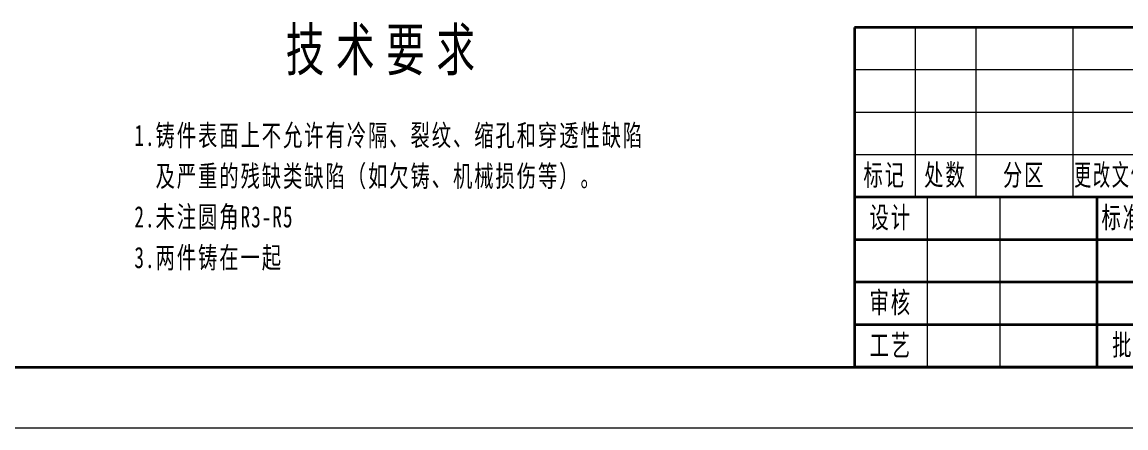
# Model space of a CAD drawing. Header units: millimetres. Extents: x -275 to 145, y -116 to 181.
# Drawn here: x -182.1 to -0.1, y -116.3 to -49.4 of the extents above; entities that cross this region are included whole.
import ezdxf
from ezdxf.enums import TextEntityAlignment as Align

# ---------------------------------------------------------------- set-up
doc = ezdxf.new("R2010")
doc.units = ezdxf.units.MM
for name, color, linetype, lineweight in [('尺寸线层', 3, 'Continuous', 18), ('粗实线层', 7, 'Continuous', 35), ('细实线层', 7, 'Continuous', 18)]:
    doc.layers.add(name, color=color, linetype=linetype, lineweight=lineweight)
doc.styles.add('TitleStyle', font='', dxfattribs={"width": 0.667})
doc.styles.add('标准', font='', dxfattribs={"width": 0.667})
doc.styles.get('TitleStyle').set_extended_font_data('宋体')
doc.styles.get('标准').set_extended_font_data('宋体')

# ---------------------------------------------------------------- blocks, each defined once
blk = doc.blocks.new('$CAXA_TITLE_151E506F$')
at = {"layer": '粗实线层'}
for p, q in [((-1.192092895507812e-07, 56), (-180.0000001192093, 56)), ((-180.0000001192093, 56), (-180.0000001192093, 0)), ((-100.0000001192093, 56), (-100.0000001192093, 1.4210854715202e-14)), ((-50.00000011920929, 56), (-50.00000011920929, 2.842170943040401e-14)), ((-1.192092895507812e-07, 0), (-1.192092895507812e-07, 56)), ((-1.192092895507812e-07, 39.00000000000001), (-50.00000011920929, 39.00000000000001)), ((-50.00000011920929, 28), (-180.0000001192093, 28)), ((-140.0000001192093, 28), (-140.0000001192093, 0)), ((-74.00000011920929, 28), (-74.00000011920929, 9)), ((-62.00000011920929, 28), (-62.00000011920929, 9)), ((-100.0000001192093, 21), (-180.0000001192093, 21)), ((-1.192092895507812e-07, 21.00000000000001), (-50.00000011920929, 21.00000000000001)), ((-100.0000001192093, 14), (-180.0000001192093, 14)), ((0, 9), (-100.0000001192093, 9)), ((-100.0000001192093, 7), (-180.0000001192093, 7)), ((-1.192092895507812e-07, 0), (-180.0000001192093, 0))]:
    blk.add_line(p, q, dxfattribs=at)
at = {"layer": '细实线层'}
for p, q in [((-170.0000001192093, 56), (-170.0000001192093, 28)), ((-160.0000001192093, 56), (-160.0000001192093, 28)), ((-144.0000001192093, 56), (-144.0000001192093, 28)), ((-128.0000001192093, 56), (-128.0000001192093, 0)), ((-116.0000001192093, 56), (-116.0000001192093, 0)), ((-100.0000001192093, 49), (-180.0000001192093, 49)), ((-100.0000001192093, 42), (-180.0000001192093, 42)), ((-100.0000001192093, 35), (-180.0000001192093, 35)), ((-168.0000001192093, 28), (-168.0000001192093, 0)), ((-156.0000001192093, 28), (-156.0000001192093, 0)), ((-50.00000011920929, 18), (-100.0000001192093, 18)), ((-93.50000011920929, 18), (-93.50000011920929, 9)), ((-87.00000011920929, 18), (-87.00000011920929, 9)), ((-80.50000011920929, 18), (-80.50000011920929, 9))]:
    blk.add_line(p, q, dxfattribs=at)
at = {"layer": '尺寸线层', "char_height": 3.5, "attachment_point": 5, "line_spacing_factor": 0.9631078940461907, "style": '标准'}
for s, insert, width in [('\\T1.1;标记', (-175.0000001192093, 31.5), 17.99999999999999), ('\\T1.1;处数', (-165.0000001192093, 31.5), 18.00000000000001), ('\\T1.1;分区', (-152.0000001192093, 31.5), 29.99999999999997), ('\\T1.1;{\\W0.592404;更改文件号}', (-136.0000001192093, 31.5), 30.00000000000001), ('\\T1.1;签名', (-122.0000001192093, 31.5), 22), ('\\T1.1;{\\W0.605422;年、月、日}', (-108.0000001192093, 31.5), 29.99999999999997), ('\\T1.1;设计', (-174.0000001192093, 24.5), 21.99999999999996), ('\\T1.1;标准化', (-134.0000001192093, 24.5), 22), ('\\T1.1;阶段标记', (-87.00000011920929, 23), 50), ('\\T1.1;重量', (-68.00000011920929, 23), 21.99999999999997), ('\\T1.1;比例', (-56.00000011920929, 23), 22), ('\\T1.1;审核', (-174.0000001192093, 10.5), 21.99999999999999), ('\\T1.1;工艺', (-174.0000001192093, 3.5), 22), ('\\T1.1;批准', (-134.0000001192093, 3.5), 22), ('\\T1.1;共', (-95.00000011920929, 4.5), 7.999999999999972), ('\\T1.1;张', (-81.00000011920929, 4.5), 7.999999999999972), ('\\T1.1;第', (-69.00000011920929, 4.5), 7.999999999999972), ('\\T1.1;张', (-55.00000011920929, 4.5), 7.999999999999972)]:
    blk.add_mtext(s, dxfattribs=dict(at, insert=insert, width=width))
at = {"layer": '尺寸线层', "style": '标准'}
for tag, height, width, p in [('标记C', 3.633414436334144, 0.664996, (-175.0000001192093, 52.50000000000001)), ('处数C', 3.633414436334144, 0.664996, (-165.0000001192093, 52.50000000000001)), ('分区C', 3.633414436334144, 0.667, (-152.0000001192093, 52.50000000000001)), ('更改文件号C', 3.633414436334144, 0.498314, (-136.0000001192093, 52.50000000000001)), ('更改签名C', 3.633414436334144, 0.447537, (-122.0000001192093, 52.50000000000001)), ('更改日期C', 3.633414436334144, 0.610278, (-108.0000001192093, 52.50000000000001)), ('单位名称', 5.19059205190592, 0.667, (-25.00000011920929, 47.50000000000001)), ('标记B', 3.633414436334144, 0.664996, (-175.0000001192093, 45.50000000000001)), ('处数B', 3.633414436334144, 0.664996, (-165.0000001192093, 45.50000000000001)), ('分区B', 3.633414436334144, 0.667, (-152.0000001192093, 45.50000000000001)), ('更改文件号B', 3.633414436334144, 0.498314, (-136.0000001192093, 45.50000000000001)), ('更改签名B', 3.633414436334144, 0.447537, (-122.0000001192093, 45.50000000000001)), ('更改日期B', 3.633414436334144, 0.610278, (-108.0000001192093, 45.50000000000001)), ('材料名称', 5.19059205190592, 0.667, (-75.00000011920928, 42.00000000000001)), ('标记A', 3.633414436334144, 0.664996, (-175.0000001192093, 38.5)), ('处数A', 3.633414436334144, 0.664996, (-165.0000001192093, 38.5)), ('分区A', 3.633414436334144, 0.667, (-152.0000001192093, 38.5)), ('更改文件号A', 3.633414436334144, 0.498314, (-136.0000001192093, 38.5)), ('更改签名A', 3.633414436334144, 0.447537, (-122.0000001192093, 38.5)), ('更改日期A', 3.633414436334144, 0.610278, (-108.0000001192093, 38.5)), ('图纸名称', 5.19059205190592, 0.667, (-25.00000011920929, 30.00000000000001)), ('设计', 3.633414436334144, 0.667, (-162.0000001192093, 24.5)), ('设计日期', 3.633414436334144, 0.667, (-148.0000001192093, 24.5)), ('标准化', 3.633414436334144, 0.667, (-122.0000001192093, 24.5)), ('标准化日期', 3.633414436334144, 0.554163, (-108.0000001192093, 24.5)), ('图纸编号', 5.19059205190592, 0.667, (-25.00000011920929, 15.00000000000001)), ('阶段标记S', 3.633414436334144, 0.223769, (-96.74999821186066, 13.50000000000001)), ('阶段标记A', 3.633414436334144, 0.223769, (-90.24999821186066, 13.50000000000001)), ('阶段标记B', 3.633414436334144, 0.223769, (-83.74999821186066, 13.50000000000001)), ('阶段标记C', 3.633414436334144, 0.223769, (-77.24999821186064, 13.50000000000001)), ('重量', 3.633414436334144, 0.667, (-68.00000011920928, 13.5)), ('图纸比例', 3.633414436334144, 0.510551, (-56.00000011920926, 13.5)), ('审核', 3.633414436334144, 0.667, (-162.0000001192093, 10.5)), ('审核日期', 3.633414436334144, 0.667, (-148.0000001192093, 10.5)), ('工艺', 3.633414436334144, 0.667, (-162.0000001192093, 3.5)), ('工艺日期', 3.633414436334144, 0.667, (-148.0000001192093, 3.5)), ('批准', 3.633414436334144, 0.667, (-122.0000001192093, 3.5)), ('批准日期', 3.633414436334144, 0.667, (-108.0000001192093, 3.5)), ('页数', 3.633414436334144, 0.667, (-88.00000011920929, 4.5)), ('页码', 3.633414436334144, 0.667, (-62.00000011920928, 4.5)), ('投影符号', 3.633414436334144, 0.667, (-25.00000011920929, 4.5))]:
    blk.add_attdef(tag, text='', height=height, dxfattribs=dict(at, width=width)).set_placement(p, align=Align.MIDDLE_CENTER)
blk = doc.blocks.new('$CAXA_FRAME_13B17AC1$')
at = {"layer": '粗实线层'}
blk.add_line((-200, -138.5), (200.0000000000001, -138.5), dxfattribs=at)
at = {"layer": '细实线层'}
blk.add_line((-210, -148.5), (210, -148.5), dxfattribs=at)
blk = doc.blocks.new('*X4')
at = {"layer": '尺寸线层', "color": 0, "linetype": 'Continuous', "lineweight": -2, "line_spacing_factor": 1.150569886022795}
for s, insert, char_height, width, attachment_point, style in [('\\T1.3;技术要求', (41.51648861111112, 0), 7, 173.5280898876404, 2, 'TitleStyle'), ('\\pi-3.5,l3.5;{\\T1.10000;1.铸件表面上不允许有冷隔、裂纹、缩孔和穿透性缺陷}{\\T1.10000;及严重的残缺类缺陷（如欠铸、机械损伤等）。}\\P\\pi-3.5,l3.5;{\\T1.10000;2.未注圆角R3-R5}\\P\\pi-3.5,l3.5;{\\T1.10000;3.两件铸在一起}\\P\\pi-3.5,l3.5;', (0, -15.89077777777778), 3.5, 86.76404494382018, 1, '标准')]:
    blk.add_mtext(s, dxfattribs=dict(at, insert=insert, char_height=char_height, width=width, attachment_point=attachment_point, style=style))

msp = doc.modelspace()

# ---------------------------------------------------------------- block references
at = {"layer": '尺寸线层'}
msp.add_blockref('*X4', (-163.6078030156701, -50.45053935621746), dxfattribs=at)
at = {"layer": '粗实线层'}
msp.add_blockref('$CAXA_FRAME_13B17AC1$', (-64.89275932028886, 32.1890777890175), dxfattribs=at)
ref = msp.add_blockref('$CAXA_TITLE_151E506F$', (135.1072406797112, -106.3109222109825), dxfattribs=at)
ref.add_attrib('图纸名称', '拨叉毛坯图', dxfattribs={"layer": '尺寸线层', "height": 5, "style": '标准', "width": 0.667}).set_placement((110.1072405605019, -76.31092221098248), align=Align.MIDDLE_CENTER)
ref.add_attrib('材料名称', 'HT200', dxfattribs={"layer": '尺寸线层', "height": 5, "style": '标准', "width": 0.667}).set_placement((60.10724056050194, -64.31092221098248), align=Align.MIDDLE_CENTER)
ref.add_attrib('图纸比例', '1:1', dxfattribs={"layer": '尺寸线层', "height": 3.5, "style": '标准', "width": 0.667}).set_placement((79.10724056050194, -92.81092221098248), align=Align.MIDDLE_CENTER)

doc.saveas('drawing.dxf')
